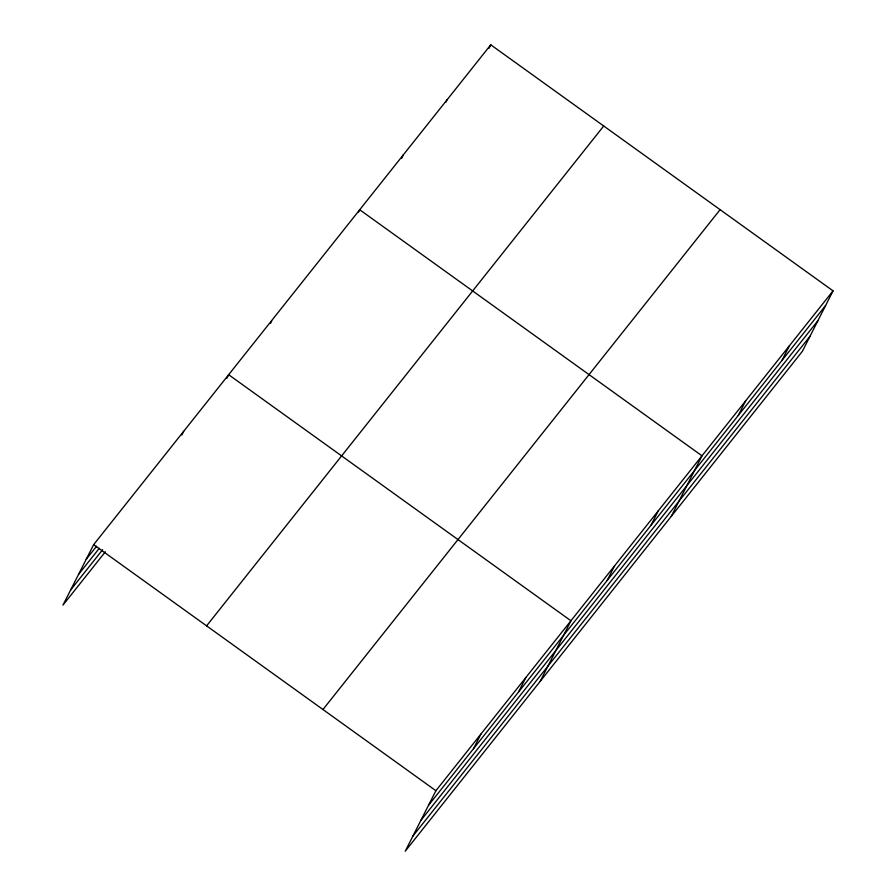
<?xml version="1.0" encoding="UTF-8"?>
<svg xmlns="http://www.w3.org/2000/svg" width="896" height="896" viewBox="0 0 896 896"><rect width="100%" height="100%" fill="white"/><g stroke="black" fill="none" stroke-linecap="round" stroke-linejoin="round"><path stroke-width="1.34" d="M833.045 290.864L435.915 790.72L405.238 851.2L802.357 351.344L833.045 290.864L490.762 44.8L93.643 544.656L62.955 605.136L105.37 551.757M181.798 435.019L183.658 431.357M226.811 378.37L228.659 374.707L570.942 620.771L540.254 681.251M270.491 323.378L271.723 320.936M358.478 212.195L359.71 209.754L701.994 455.818L671.306 516.298M401.542 158.424L403.402 154.773M445.85 102.222L447.082 99.781M488.914 48.462L490.762 44.8M473.502 748.709L480.928 734.07M518.504 692.059L525.93 677.421M607.197 580.429L614.622 565.79M650.877 525.437L658.302 510.798M738.248 415.475L745.674 400.837M781.928 360.483L789.354 345.845M86.218 559.294L96.6 546.224M78.534 574.426L99.31 548.274M70.627 590.005L102.659 549.696M206.595 625.856L603.714 126M322.963 709.52L720.093 209.664M428.49 805.358L825.619 305.502M420.818 820.49L817.947 320.634M412.91 836.069L810.04 336.213M93.643 544.656L435.915 790.72"/></g></svg>
